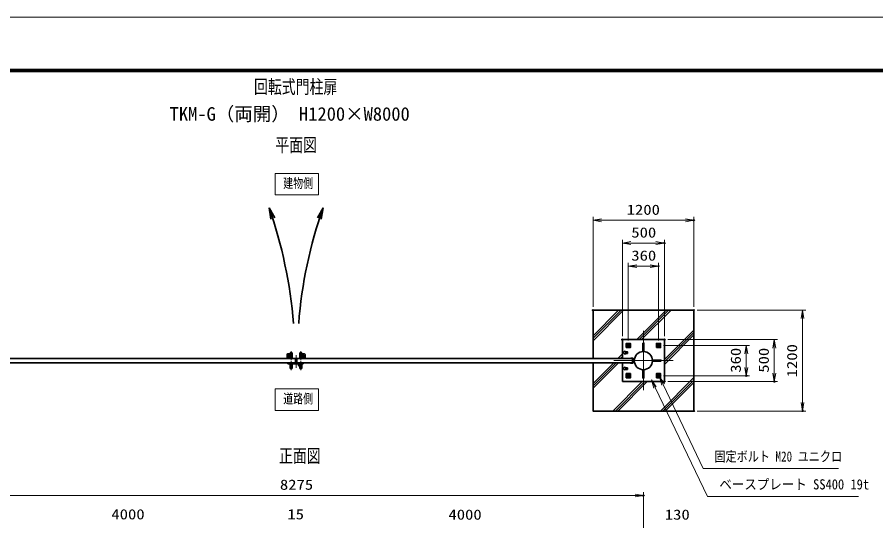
# Model space of a CAD drawing. Units: millimetres at full size. Extents: x -11880 to 11880, y -8400 to 8400.
# Drawn here: x -3591 to 6637, y 2404 to 8400 of the extents above; entities that cross this region are included whole.
import ezdxf
from ezdxf.enums import TextEntityAlignment as Align

# ---------------------------------------------------------------- set-up
doc = ezdxf.new("R2010")
doc.units = ezdxf.units.MM
doc.header["$LTSCALE"] = 30
doc.header["$PDMODE"] = 32
doc.header["$PDSIZE"] = 15
for name, pattern in [('DASHED', [7.5, 6, -1.5]), ('USER1', [18, 12, -1.5, 3, -1.5]), ('USER2', [9, 6, -0.75, 1.5, -0.75])]:
    doc.linetypes.add(name, pattern=pattern)
for name, color, linetype, lineweight in [('0-0_D-TTL', 7, 'Continuous', 18), ('0-1_外形線', 7, 'Continuous', 35), ('0-2_軸線', 200, 'USER1', 15), ('0-3_細線', 2, 'Continuous', 35), ('0-4_寸法線', 4, 'Continuous', 18), ('0-5_0', 7, 'Continuous', 18), ('0-7_隠れ線', 140, 'DASHED', 18), ('0-A_AM_0N', 7, 'Continuous', 50), ('0-B_AM_7N', 6, 'USER2', 18), ('1-2_AM_4N', 4, 'Continuous', 25), ('1-5_ハッチング', 253, 'Continuous', 13)]:
    doc.layers.add(name, color=color, linetype=linetype, lineweight=lineweight)
for name, color, linetype in [('0-6_Defpoints', 7, 'Continuous'), ('0-E_文字3', 254, 'Continuous'), ('1-4_文字', 254, 'Continuous')]:
    doc.layers.add(name, color=color, linetype=linetype)
doc.styles.add('ＭＳ ゴシック', font='')
doc.styles.get('ＭＳ ゴシック').set_extended_font_data('MS Gothic')

# ---------------------------------------------------------------- blocks, each defined once
blk = doc.blocks.new('A$C4093506B')
at = {"layer": '0-1_外形線'}
for p, q in [((-373.3, 0), (376.7, 0)), ((-373.3, -1755), (-373.3, 0)), ((376.7, -1755), (376.7, 0))]:
    blk.add_line(p, q, dxfattribs=at)
blk.add_arc((1.7, -1755), 375, 180, 0, dxfattribs=at)
at = {"layer": '0-2_軸線', "linetype": 'USER2'}
blk.add_line((1.7, 532.5), (1.7, -2662.5), dxfattribs=at)
blk = doc.blocks.new('A$C031A601E')
at = {"layer": '0-1_外形線'}
for p, q in [((-914.7, 739.2), (-914.7, -610.8)), ((-614.7, -910.8), (585.3, -910.8))]:
    blk.add_line(p, q, dxfattribs=at)
blk.add_lwpolyline([(885.3, -610.8), (885.3, 739.2), (-914.7, 739.2)], dxfattribs=at)
for centre, start, end in [((-614.7, -610.8), 180, 270), ((585.3, -610.8), 270, 0)]:
    blk.add_arc(centre, 300, start, end, dxfattribs=at)
at = {"layer": '0-2_軸線'}
for q in [(-14.7, 645.4), (-670.9, -10.8), (641.6, -10.8), (-14.7, -667.1)]:
    blk.add_line((-14.7, -10.8), q, dxfattribs=at)
at = {"layer": '0-3_細線'}
blk.add_circle((-14.7, -10.8), 525, dxfattribs=at)
at = {"layer": '0-7_隠れ線', "linetype": 'Continuous'}
blk.add_line((-914.7, 589.2), (885.3, 589.2), dxfattribs=at)
at = {"layer": '0-7_隠れ線'}
for radius in [420, 315, 285]:
    blk.add_circle((-14.7, -10.8), radius, dxfattribs=at)
blk = doc.blocks.new('U264')
at = {"layer": '0-A_AM_0N'}
blk.add_lwpolyline([(5336739.5, 87951155.9), (5337189.5, 87950896.1), (5337639.5, 87951155.9), (5337639.5, 87951675.5), (5337189.5, 87951935.3), (5336739.5, 87951675.5)], close=True, dxfattribs=at)
for radius in [450, 259.4]:
    blk.add_circle((5337189.5, 87951415.7), radius, dxfattribs=at)
at = {"layer": '0-B_AM_7N'}
for p, q in [((5337189.5, 87951987.3), (5337189.5, 87950844.1)), ((5336617.9, 87951415.7), (5337761.1, 87951415.7))]:
    blk.add_line(p, q, dxfattribs=at)
at = {"layer": '1-2_AM_4N'}
blk.add_arc((5337189.5, 87951415.7), 300, 260, 170, dxfattribs=at)
blk = doc.blocks.new('U265')
at = {"layer": '0-A_AM_0N'}
blk.add_lwpolyline([(5347539.5, 87951155.9), (5347989.5, 87950896.1), (5348439.5, 87951155.9), (5348439.5, 87951675.5), (5347989.5, 87951935.3), (5347539.5, 87951675.5)], close=True, dxfattribs=at)
for radius in [450, 259.4]:
    blk.add_circle((5347989.5, 87951415.7), radius, dxfattribs=at)
at = {"layer": '0-B_AM_7N'}
for p, q in [((5347989.5, 87951987.3), (5347989.5, 87950844.1)), ((5347417.9, 87951415.7), (5348561.1, 87951415.7))]:
    blk.add_line(p, q, dxfattribs=at)
at = {"layer": '1-2_AM_4N'}
blk.add_arc((5347989.5, 87951415.7), 300, 260, 170, dxfattribs=at)
blk = doc.blocks.new('U266')
at = {"layer": '0-A_AM_0N'}
blk.add_lwpolyline([(5347539.5, 87940355.9), (5347989.5, 87940096.1), (5348439.5, 87940355.9), (5348439.5, 87940875.5), (5347989.5, 87941135.3), (5347539.5, 87940875.5)], close=True, dxfattribs=at)
for radius in [450, 259.4]:
    blk.add_circle((5347989.5, 87940615.7), radius, dxfattribs=at)
at = {"layer": '0-B_AM_7N'}
for p, q in [((5347417.9, 87940615.7), (5348561.1, 87940615.7)), ((5347989.5, 87941187.3), (5347989.5, 87940044.1))]:
    blk.add_line(p, q, dxfattribs=at)
at = {"layer": '1-2_AM_4N'}
blk.add_arc((5347989.5, 87940615.7), 300, 260, 170, dxfattribs=at)
blk = doc.blocks.new('U267')
at = {"layer": '0-A_AM_0N'}
blk.add_lwpolyline([(5336739.5, 87940355.9), (5337189.5, 87940096.1), (5337639.5, 87940355.9), (5337639.5, 87940875.5), (5337189.5, 87941135.3), (5336739.5, 87940875.5)], close=True, dxfattribs=at)
for radius in [450, 259.4]:
    blk.add_circle((5337189.5, 87940615.7), radius, dxfattribs=at)
at = {"layer": '0-B_AM_7N'}
for p, q in [((5336617.9, 87940615.7), (5337761.1, 87940615.7)), ((5337189.5, 87941187.3), (5337189.5, 87940044.1))]:
    blk.add_line(p, q, dxfattribs=at)
at = {"layer": '1-2_AM_4N'}
blk.add_arc((5337189.5, 87940615.7), 300, 260, 170, dxfattribs=at)
blk = doc.blocks.new('ddgfdgggg')
at = {"layer": '0-1_外形線'}
for p, q in [((0, 720), (8880, 720)), ((0, 360), (8880, 360)), ((360, 0), (360, 360)), ((720, 0), (720, 360)), ((3480, 240), (3480, 360)), ((3540, 144), (3540, 240)), ((4620, 240), (4620, 144)), ((7080, 240), (7080, 360)), ((8280, 240), (7080, 240)), ((7140, 144), (7140, 240)), ((8220, 240), (8220, 144)), ((8280, 360), (8280, 240)), ((8880, 360), (8880, 720)), ((13680, 240), (13680, 720)), ((13680, 720), (19680, 720)), ((13680, 240), (19680, 240)), ((14340, 24), (14340, 120)), ((15180, -360), (15180, 240)), ((15420, 120), (15420, 24)), ((17940, 24), (17940, 120)), ((18180, -360), (18180, 240)), ((19020, 120), (19020, 24)), ((19680, 720), (19680, 240)), ((0, -720), (20459.5, -720)), ((623.5, -360), (20506.9, -360)), ((4320, -156), (3840, -156)), ((7920, -156), (7440, -156)), ((15120, -276), (14640, -276)), ((15000, -2400), (15000, -1320)), ((15240, -1080), (18120, -1080)), ((15960, -1080), (15960, -720)), ((15960, -1595), (17400, -1595)), ((17400, -1080), (17400, -720)), ((18720, -276), (18240, -276)), ((18360, -2400), (18360, -1320)), ((21386.8, -968.5), (20459.5, -720)), ((21480, -620.7), (20506.9, -360)), ((21386.8, -968.5), (21480, -620.7))]:
    blk.add_line(p, q, dxfattribs=at)
for points in [[(4680, 360), (4680, 240), (3480, 240)], [(15480, 240), (15480, 120), (14280, 120), (14280, 240)], [(19080, 240), (19080, 120), (17880, 120), (17880, 240)]]:
    blk.add_lwpolyline(points, dxfattribs=at)
for centre, radius, start, end in [((0, 0), 720, 90, 0), ((0, 0), 360, 90, 0), ((3840, 144), 300, 180, 270), ((4320, 144), 300, 270, 0.00002), ((7440, 144), 300, 180, 270), ((7920, 144), 300, 270, 0.00002), ((14640, 24), 300, 180, 270), ((15120, 24), 300, 270, 0.00002), ((18240, 24), 300, 180, 270), ((18720, 24), 300, 270, 0.00002), ((15240, -1320), 240, 90.00002, 180), ((16680, -2400), 1680, 180, 0), ((16680, -2400), 1080, 131.8103, 48.18971), ((18120, -1320), 240, 0.00002, 90.00002)]:
    blk.add_arc(centre, radius, start, end, dxfattribs=at)
at = {"layer": '0-2_軸線'}
for q in [(0, 1526.2), (0, -1526.2), (1526.2, 0)]:
    blk.add_line((0, 0), q, dxfattribs=at)
at = {"layer": '0-7_隠れ線', "linetype": 'Continuous'}
for p, q in [((16080, 720), (16380, 420)), ((16380, 420), (16980, 420)), ((16380, -1080), (16380, 420)), ((16500, -1080), (16500, 420)), ((16860, -1080), (16860, 420)), ((17280, 720), (16980, 420)), ((16980, -1080), (16980, 420)), ((15960, -720), (15960, -360)), ((17400, -720), (17400, -360))]:
    blk.add_line(p, q, dxfattribs=at)
blk = doc.blocks.new('_Open')
at = {"layer": '0-5_0', "color": 4}
blk.add_line((-30, 5), (0, 0), dxfattribs=at)
blk.add_lwpolyline([(-30, -5), (0, 0), (-30, 0)], dxfattribs=at)
blk = doc.blocks.new('S250')
at = {"layer": '0-4_寸法線'}
for points in [[(5412258.4, 87907479.6), (5363965.6, 87907479.6), (5349644, 87937493.2), (5348352.1, 87940200.8)], [(5350095.3, 87937708.5), (5348352.1, 87940200.8), (5349192.8, 87937277.9)]]:
    blk.add_lwpolyline(points, dxfattribs=at)
at = {"layer": '0-4_寸法線', "color": 254, "style": 'ＭＳ ゴシック', "width": 0.8}
blk.add_text('固定ボルト M20 ユニクロ', height=3637, dxfattribs=at).set_placement((5367974.6, 87908880.2), align=Align.BOTTOM_LEFT)
blk = doc.blocks.new('S251')
at = {"layer": '0-4_寸法線'}
for points in [[(5419501.6, 87897522.5), (5365535.2, 87897522.5), (5346751.4, 87936429.5), (5345447.1, 87939131.1)], [(5347201.7, 87936646.9), (5345447.1, 87939131.1), (5346301.2, 87936212.1)]]:
    blk.add_lwpolyline(points, dxfattribs=at)
at = {"layer": '0-4_寸法線', "color": 254, "style": 'ＭＳ ゴシック', "width": 0.9}
blk.add_text('ベースプレート SS400 19t', height=3637, dxfattribs=at).set_placement((5369735.2, 87898923.1), align=Align.BOTTOM_LEFT)

msp = doc.modelspace()

# ---------------------------------------------------------------- linework, layer by layer
at = {"layer": '0-0_D-TTL'}
for points in [[(-11880, -8400), (11880, -8400), (11880, 8400), (-11880, 8400)], [(-11116.29, 7779.43), (11116.29, 7779.43), (11116.29, -7777.71), (-11116.29, -7777.71)], [(-11109.21, 7772.36), (11109.21, 7772.36), (11109.21, -7770.64), (-11109.21, -7770.64)], [(-11102.14, 7765.29), (11102.14, 7765.29), (11102.14, -7763.57), (-11102.14, -7763.57)], [(-11095.07, 7758.21), (11095.07, 7758.21), (11095.07, -7756.5), (-11095.07, -7756.5)], [(-11088, 7751.14), (11088, 7751.14), (11088, -7749.43), (-11088, -7749.43)]]:
    msp.add_lwpolyline(points, close=True, dxfattribs=at)
at = {"layer": '0-1_外形線'}
for p, q in [((3268.04, 4336.07), (3268.04, 4911.07)), ((3618.04, 4561.07), (3618.04, 4336.07)), ((4118.04, 4561.07), (3618.04, 4561.07)), ((4118.04, 4061.07), (4118.04, 4561.07)), ((3718.04, 4342.07), (3738.04, 4342.07)), ((3738.04, 4286.07), (3738.04, 4336.07)), ((3744.04, 4336.07), (3744.04, 4286.07)), ((3744.04, 4323.57), (3760.62, 4323.57)), ((3760.62, 4298.57), (3744.04, 4298.57)), ((3618.04, 4286.07), (3618.04, 4061.07)), ((3618.04, 4061.07), (4118.04, 4061.07))]:
    msp.add_line(p, q, dxfattribs=at)
for points in [[(3268.04, 4911.07), (4468.04, 4911.07), (4468.04, 3711.07), (3268.04, 3711.07), (3268.04, 4286.07)], [(3738.04, 4336.07), (3718.04, 4336.07), (3718.04, 4342.07)], [(3738.04, 4280.07), (3718.04, 4280.07), (3718.04, 4286.07), (3738.04, 4286.07)]]:
    msp.add_lwpolyline(points, dxfattribs=at)
for points in [[(3663.04, 4466.07), (3713.04, 4466.07), (3713.04, 4516.07), (3663.04, 4516.07)], [(4023.04, 4466.07), (4073.04, 4466.07), (4073.04, 4516.07), (4023.04, 4516.07)], [(-276.96, 4336.07), (-4276.96, 4336.07), (-4276.96, 4286.07), (-276.96, 4286.07)], [(-261.96, 4336.07), (3738.04, 4336.07), (3738.04, 4286.07), (-261.96, 4286.07)], [(3663.04, 4106.07), (3713.04, 4106.07), (3713.04, 4156.07), (3663.04, 4156.07)], [(4023.04, 4106.07), (4073.04, 4106.07), (4073.04, 4156.07), (4023.04, 4156.07)]]:
    msp.add_lwpolyline(points, close=True, dxfattribs=at)
for centre, radius in [((3868.04, 4311.07), 108.15), ((-346.96, 4361.07), 12.5), ((-191.96, 4361.07), 12.5)]:
    msp.add_circle(centre, radius, dxfattribs=at)
for centre, start, end in [((3738.04, 4336.07), 0, 90), ((3738.04, 4286.07), 270, 0)]:
    msp.add_arc(centre, 6, start, end, dxfattribs=at)
at = {"layer": '0-2_軸線'}
for p, q in [((3868.04, 4311.07), (3868.04, 4664.63)), ((-346.96, 4361.07), (-360.71, 4361.07)), ((-346.96, 4361.07), (-346.96, 4374.82)), ((-346.96, 4361.07), (-346.96, 4347.32)), ((-346.96, 4361.07), (-333.21, 4361.07)), ((-269.46, 4374.66), (-269.46, 4223.71)), ((-269.46, 4374.66), (-269.46, 4223.71)), ((-191.96, 4361.07), (-205.71, 4361.07)), ((-191.96, 4361.07), (-191.96, 4374.82)), ((-191.96, 4361.07), (-178.21, 4361.07)), ((-191.96, 4361.07), (-191.96, 4347.32)), ((3868.04, 4311.07), (3514.49, 4311.07)), ((3738.04, 4311.07), (3898.54, 4311.07)), ((3868.04, 4311.07), (4221.6, 4311.07)), ((3868.04, 4311.07), (3868.04, 3957.52))]:
    msp.add_line(p, q, dxfattribs=at)
at = {"layer": '0-3_細線'}
for p, q in [((-590.78, 6131.81), (-569.74, 5997.12)), ((-590.78, 6131.81), (-523.08, 6010.63)), ((51.86, 6131.81), (-15.84, 6010.63)), ((51.86, 6131.81), (30.83, 5997.12)), ((3862.04, 4518.97), (3862.04, 4419.06)), ((3744.04, 4327.57), (3748.04, 4323.57)), ((3748.04, 4298.57), (3744.04, 4294.57)), ((3648.04, 4236.07), (3628.04, 4216.07)), ((3628.04, 4216.07), (3648.04, 4196.07)), ((3648.04, 4236.07), (3648.04, 4226.07)), ((3648.04, 4226.07), (3678.04, 4226.07)), ((3678.04, 4206.07), (3648.04, 4206.07)), ((3648.04, 4196.07), (3648.04, 4206.07)), ((3678.04, 4226.07), (3678.04, 4206.07))]:
    msp.add_line(p, q, dxfattribs=at)
for points in [[(3862.04, 4518.97), (3874.04, 4518.97), (3874.04, 4419.22)], [(3648.04, 4426.07), (3628.04, 4406.07), (3648.04, 4386.07), (3648.04, 4396.07)], [(3648.04, 4426.07), (3648.04, 4416.07), (3678.04, 4416.07), (3678.04, 4396.07), (3648.04, 4396.07)], [(3976.03, 4317.07), (4075.94, 4317.07), (4075.94, 4305.07), (3976.03, 4305.07)], [(3862.04, 4203.09), (3862.04, 4103.17), (3874.04, 4103.17), (3874.04, 4202.92)]]:
    msp.add_lwpolyline(points, dxfattribs=at)
for centre, start, end in [((-5739.37, 4328.4), 4.47285, 19.30394), ((5200.45, 4328.4), 160.69606, 175.52715)]:
    msp.add_arc(centre, 5455.3, start, end, dxfattribs=at)
at = {"layer": '0-4_寸法線'}
for p, q in [((3268.04, 4951.07), (3268.04, 6022.01)), ((3268.04, 5982.01), (4468.04, 5982.01)), ((4468.04, 4951.07), (4468.04, 6022.01)), ((3618.04, 4601.07), (3618.04, 5751.07)), ((4118.04, 4601.07), (4118.04, 5751.07)), ((3618.04, 5711.07), (4118.04, 5711.07)), ((3688.04, 4550.12), (3688.04, 5476.16)), ((3688.04, 5436.16), (4048.04, 5436.16)), ((4048.04, 4550.12), (4048.04, 5476.16)), ((4508.04, 4911.07), (5804.38, 4911.07)), ((5764.38, 4911.07), (5764.38, 3711.07)), ((4158.04, 4561.07), (5467.25, 4561.07)), ((5427.25, 4561.07), (5427.25, 4061.07)), ((4107.09, 4491.07), (5133.39, 4491.07)), ((5093.39, 4491.07), (5093.39, 4131.07)), ((4107.09, 4131.07), (5133.39, 4131.07)), ((4158.04, 4061.07), (5467.25, 4061.07)), ((4508.04, 3711.07), (5804.38, 3711.07)), ((-4406.96, 2704.17), (3868.04, 2704.17)), ((3868.04, 828.16), (3868.04, 2744.17))]:
    msp.add_line(p, q, dxfattribs=at)
for points in [[(-519.14, 6283.2), (-3.87, 6283.2), (-3.87, 6540.28), (-519.14, 6540.28)], [(-519.14, 3717.54), (-3.87, 3717.54), (-3.87, 3974.61), (-519.14, 3974.61)]]:
    msp.add_lwpolyline(points, close=True, dxfattribs=at)
at = {"layer": '0-6_Defpoints'}
for p in [(4468.04, 5982.01), (4118.04, 5711.07), (4048.04, 5436.16), (3268.04, 4911.07), (4468.04, 4911.07), (4468.04, 4911.07), (3618.04, 4561.07), (3688.04, 4510.12), (4048.04, 4510.12), (4118.04, 4561.07), (4118.04, 4561.07), (4067.09, 4491.07), (4067.09, 4131.07), (5093.39, 4131.07), (4118.04, 4061.07), (5427.25, 4061.07), (4468.04, 3711.07), (5764.38, 3711.07), (3868.04, 2704.17)]:
    msp.add_point(p, dxfattribs=at)
at = {"layer": '0-7_隠れ線'}
for centre in [(3688.04, 4491.07), (4048.04, 4491.07), (3688.04, 4131.07), (4048.04, 4131.07)]:
    msp.add_circle(centre, 20, dxfattribs=at)
at = {"layer": '1-5_ハッチング'}
for p, q in [((3268.04, 4605.72), (3573.4, 4911.07)), ((3268.04, 4576.72), (3602.4, 4911.07)), ((3268.04, 4547.72), (3631.4, 4911.07)), ((3789.08, 4561.07), (4139.08, 4911.07)), ((3818.08, 4561.07), (4168.08, 4911.07)), ((3847.08, 4561.07), (4197.08, 4911.07)), ((4118.04, 4324.35), (4468.04, 4674.35)), ((4118.04, 4295.35), (4468.04, 4645.35)), ((4118.04, 4266.35), (4468.04, 4616.35)), ((3564.08, 4336.07), (3618.04, 4390.03)), ((3593.08, 4336.07), (3618.04, 4361.03)), ((3268.04, 4040.03), (3514.08, 4286.07)), ((3268.04, 4011.03), (3543.08, 4286.07)), ((3268.04, 3982.03), (3572.08, 4286.07)), ((4070.45, 3711.07), (4468.04, 4108.66)), ((3504.77, 3711.07), (3854.77, 4061.07)), ((3533.77, 3711.07), (3883.77, 4061.07)), ((3562.77, 3711.07), (3912.77, 4061.07)), ((4099.45, 3711.07), (4468.04, 4079.66)), ((4128.45, 3711.07), (4468.04, 4050.66))]:
    msp.add_line(p, q, dxfattribs=at)

# ---------------------------------------------------------------- block references
at = {"layer": '0-1_外形線', "yscale": 0.03333333, "rotation": 180}
for name, p, xscale in [('A$C4093506B', (-326.9, 4336.07), 0.03333333), ('A$C4093506B', (-212.01, 4336.07), -0.03333333), ('A$C031A601E', (-346.47, 4360.71), -0.03333333), ('A$C031A601E', (-192.45, 4360.71), 0.03333333)]:
    msp.add_blockref(name, p, dxfattribs=dict(at, xscale=xscale))
at = {"layer": '0-1_外形線'}
for name, p, xscale, yscale in [('A$C4093506B', (-326.9, 4286.07), -0.03333333, 0.03333333), ('A$C4093506B', (-212.01, 4286.07), 0.03333333, 0.03333333), ('ddgfdgggg', (-363.46, 4280.07), 0.008333333, 0.008333333)]:
    msp.add_blockref(name, p, dxfattribs=dict(at, xscale=xscale, yscale=yscale))
at = {"layer": '0-4_寸法線', "xscale": 3.333333, "yscale": 3.333333}
for p, rotation in [((3268.04, 5982.01), 180), ((3618.04, 5711.07), 180), ((3688.04, 5436.16), 180), ((5764.38, 4911.07), 90), ((5427.25, 4561.07), 90), ((5093.39, 4491.07), 90), ((5093.39, 4131.07), 270), ((5427.25, 4061.07), 270), ((5764.38, 3711.07), 270)]:
    msp.add_blockref('_Open', p, dxfattribs=dict(at, rotation=rotation))
at = {"layer": '0-4_寸法線'}
for name, p, xscale, yscale in [('_Open', (4468.04, 5982.01), 3.333333, 3.333333), ('_Open', (4118.04, 5711.07), 3.333333, 3.333333), ('_Open', (4048.04, 5436.16), 3.333333, 3.333333), ('S250', (-174218.27, -2927222.78), 0.03333333, 0.03333333), ('S251', (-174218.27, -2927222.78), 0.03333333, 0.03333333), ('_Open', (3868.04, 2704.17), 3.333333, 3.333333)]:
    msp.add_blockref(name, p, dxfattribs=dict(at, xscale=xscale, yscale=yscale))
at = {"layer": '0-A_AM_0N', "xscale": 0.03333333, "yscale": 0.03333333}
for name in ['U264', 'U265', 'U267', 'U266']:
    msp.add_blockref(name, (-174218.27, -2927222.78), dxfattribs=at)

# ---------------------------------------------------------------- texts
at = {"layer": '0-1_外形線', "style": 'ＭＳ ゴシック', "width": 0.75}
for s, p in [('建物側', (-421.55, 6331.91)), ('道路側', (-421.55, 3766.25))]:
    msp.add_text(s, height=115.5, dxfattribs=at).set_placement(p, align=Align.BOTTOM_LEFT)
at = {"layer": '0-4_寸法線', "color": 254, "style": 'ＭＳ ゴシック', "width": 1.2}
for s, p in [('1200', (3668.84, 6010.69)), ('500', (3724.04, 5739.76)), ('360', (3724.04, 5464.84)), ('8275', (-461.46, 2736.85)), ('4000', (-2468.96, 2384.84)), ('15', (-372.66, 2384.84)), ('4000', (1546.04, 2380.84)), ('130', (4123.38, 2380.84))]:
    msp.add_text(s, height=121.2, dxfattribs=at).set_placement(p, align=Align.BOTTOM_LEFT)
for s, p in [('360', (5064.71, 4167.07)), ('500', (5398.57, 4167.07)), ('1200', (5735.7, 4111.87))]:
    msp.add_text(s, height=121.2, rotation=90, dxfattribs=at).set_placement(p, align=Align.BOTTOM_LEFT)
at = {"layer": '0-E_文字3', "style": 'ＭＳ ゴシック', "width": 0.75}
msp.add_text('回転式門柱扉', height=161.7, dxfattribs=at).set_placement((-770.57, 7441.94), align=Align.BOTTOM_LEFT)
at = {"layer": '0-E_文字3', "style": 'ＭＳ ゴシック'}
msp.add_text('TKM-G（両開） H1200×W8000', height=161.6, dxfattribs=at).set_placement((-1775.36, 7118.97), align=Align.BOTTOM_LEFT)
at = {"layer": '1-4_文字', "style": 'ＭＳ ゴシック', "width": 0.75}
for s, p in [('平面図', (-516.2, 6749.75)), ('正面図', (-472.51, 3047.78))]:
    msp.add_text(s, height=161.7, dxfattribs=at).set_placement(p, align=Align.BOTTOM_LEFT)

doc.saveas('drawing.dxf')
